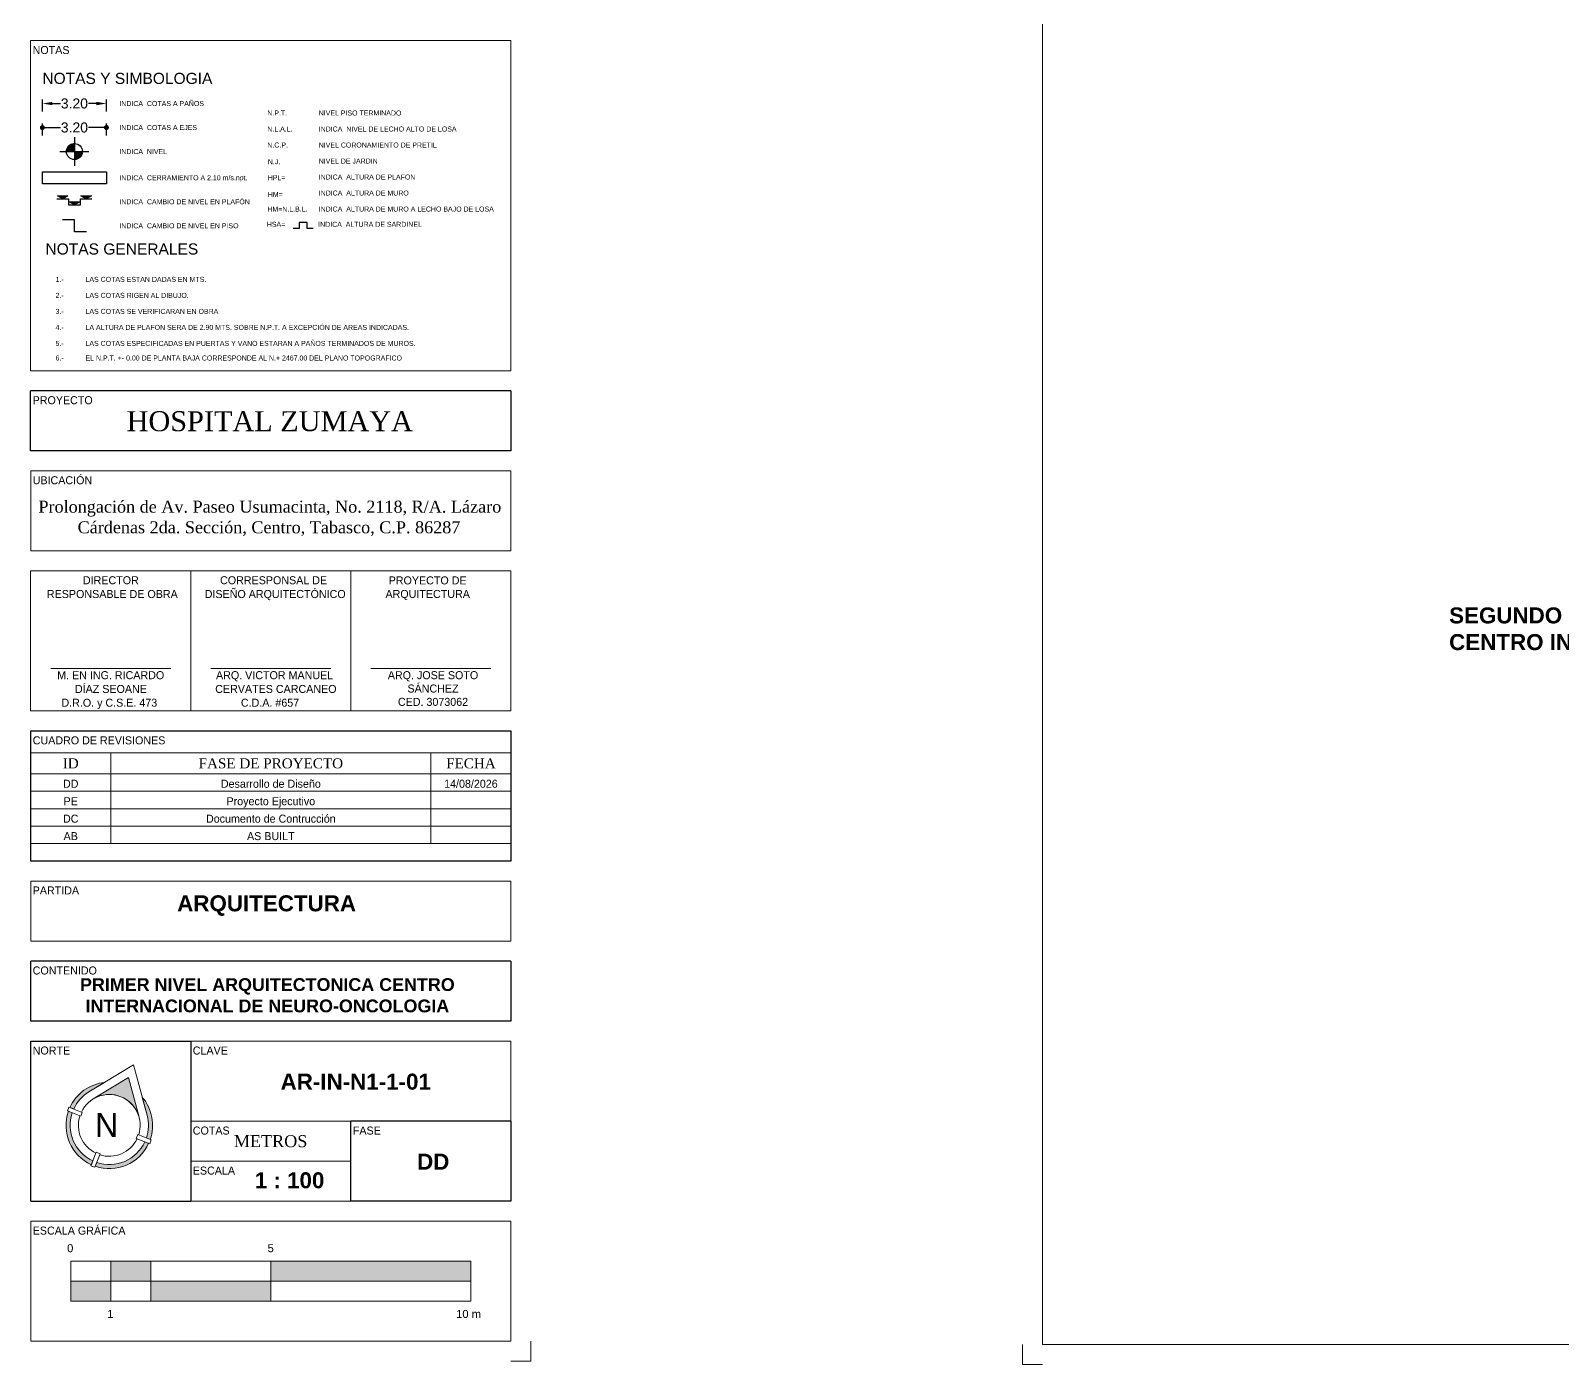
# Model space of a CAD drawing. Header units: metres. Extents: x -22 to 564, y 0 to 143.
# Drawn here: x 152.25 to 190.52, y 9.59 to 42.91 of the extents above; entities that cross this region are included whole.
import ezdxf
from ezdxf.enums import TextEntityAlignment as Align

# ---------------------------------------------------------------- set-up
doc = ezdxf.new("R2010")
doc.units = ezdxf.units.M
doc.layers.add('TEXTO', color=7, linetype='Continuous')
doc.layers.add('XREF PIE 1.100$0$TEXTO', color=7, linetype='Continuous')
for name, color, linetype, lineweight in [('XREF PIE 1.100$0$A-ANNO-NOTE', 7, 'Continuous', 9), ('XREF PIE 1.100$0$A-DETL-THIN', 7, 'Continuous', 9), ('XREF PIE 1.100$0$G-ANNO-SCHD', 7, 'Continuous', 9), ('XREF PIE 1.100$0$G-ANNO-TTLB', 7, 'Continuous', 9)]:
    doc.layers.add(name, color=color, linetype=linetype, lineweight=lineweight)
doc.styles.add('100 LOCALES 25', font='arial.ttf', dxfattribs={"height": 0.25})
doc.styles.add('100 SERVICIOS 40', font='arialbd.ttf', dxfattribs={"height": 0.4})
doc.styles.add('PIE 200 DE 120  NEW ADMON$0$COTAS', font='arial.ttf')
doc.styles.add('XREF PIE 1.100$0$100 SERVICIOS 40', font='arialbd.ttf', dxfattribs={"height": 0.4})
doc.styles.add('XREF PIE 1.100$0$Arial_1', font='arial.ttf', dxfattribs={"height": 0.002})
doc.styles.add('XREF PIE 1.100$0$Elephant', font='ELEPHNT.TTF', dxfattribs={"height": 0.006})
doc.styles.add('XREF PIE 1.100$0$Franklin Gothic Book', font='FRABK.TTF', dxfattribs={"height": 0.002})
doc.styles.add('XREF PIE 1.100$0$Times New Roman', font='times.ttf', dxfattribs={"height": 0.003})
doc.styles.add('XREF PIE 1.100$0$Times New Roman_1', font='times.ttf', dxfattribs={"height": 0.005})
doc.styles.add('XREF PIE 1.100$0$Times New Roman_3', font='times.ttf', dxfattribs={"height": 0.0025})
doc.dimstyles.new('PIE 200 DE 120  NEW ADMON$0$200 EJES', dxfattribs={"dimscale": 2, "dimtxt": 0.25, "dimasz": 0.125, "dimexe": 0.1, "dimexo": 0.1, "dimgap": 0.025, "dimtad": 0, "dimtih": 1, "dimtoh": 1, "dimzin": 1, "dimdsep": 46, "dimtxsty": 'PIE 200 DE 120  NEW ADMON$0$COTAS', "dimblk": 'PIE 200 DE 120  NEW ADMON$0$_DOT', "dimcen": 0.1, "dimclrd": 256, "dimclre": 256, "dimclrt": 7, "dimadec": 0, "dimazin": 1, "dimtfac": 1, "dimtofl": 0, "dimtmove": 2, "dimatfit": 3, "dimfxl": 1, "dimtolj": 1, "dimtzin": 1, "dimlwd": 25, "dimlwe": -1, "dimarcsym": 0})
doc.dimstyles.new('PIE 200 DE 120  NEW ADMON$0$200 FLECHAS', dxfattribs={"dimscale": 2, "dimtxt": 0.25, "dimasz": 0.25, "dimexe": 0.1, "dimexo": 0.1, "dimgap": 0.025, "dimtad": 0, "dimtih": 1, "dimtoh": 1, "dimzin": 1, "dimdsep": 46, "dimtxsty": 'PIE 200 DE 120  NEW ADMON$0$COTAS', "dimcen": 0.1, "dimclrd": 256, "dimclre": 256, "dimclrt": 7, "dimadec": 0, "dimazin": 1, "dimtfac": 1, "dimtofl": 0, "dimtmove": 2, "dimatfit": 3, "dimfxl": 1, "dimtolj": 1, "dimtzin": 1, "dimlwd": -1, "dimlwe": -1, "dimarcsym": 0})
pattern_1 = [(45, (-82.40619408692726, 58.6870524594226), (-0.008838834764831844, 0.008838834764831846), [])]

# ---------------------------------------------------------------- blocks, each defined once
blk = doc.blocks.new('XREF PIE 1.100$0$LE_GA_ESCSALAS GRÁFICAS - ESC_ 1 a 100-1336524-PLANTA GENERAL')
at = {"layer": 'XREF PIE 1.100$0$A-ANNO-NOTE'}
for points in [[(-0.02999999999999998, 1.565081397814083e-16), (-0.03999999999999997, 1.565081397814083e-16), (-0.03999999999999997, 0.00499999999999963), (-0.02999999999999998, 0.00499999999999963)], [(0.05000000000000004, 1.565081397814083e-16), (8.459899447643693e-18, 1.565081397814083e-16), (8.459899447643693e-18, 0.00499999999999963), (0.05000000000000004, 0.00499999999999963)], [(-0.03999999999999997, -0.00499999999999974), (-0.05, -0.00499999999999974), (-0.05, 1.565081397814083e-16), (-0.03999999999999997, 1.565081397814083e-16)], [(0, 1.565081397814083e-16), (0, -0.004999999999999802), (-0.02999999999999998, -0.004999999999999802), (-0.02999999999999998, 1.565081397814083e-16)]]:
    blk.add_hatch(color=256, dxfattribs=at).paths.add_polyline_path(points)
for p, q in [((-0.05, -0.004999999999999706), (-0.05, 0.004999999999999631)), ((-0.05, 0.00499999999999963), (0.05000000000000004, 0.00499999999999963)), ((-0.02999999999999998, 0.00499999999999963), (-0.03999999999999997, 0.00499999999999963)), ((-0.03999999999999997, 0.00499999999999963), (-0.03999999999999997, 1.565081397814083e-16)), ((-0.03999999999999997, 0.00499999999999963), (-0.03999999999999997, -0.00499999999999974)), ((-0.02999999999999998, 1.565081397814083e-16), (-0.02999999999999998, 0.00499999999999963)), ((-0.02999999999999998, 0.00499999999999963), (-0.02999999999999998, -0.004999999999999771)), ((0.05000000000000004, 0.00499999999999963), (8.459899447643693e-18, 0.00499999999999963)), ((8.459899447643693e-18, 0.00499999999999963), (8.459899447643693e-18, 1.565081397814083e-16)), ((6.630251852877616e-18, 0.00499999999999963), (6.630251852877616e-18, -0.004999999999999867)), ((0.05000000000000004, 1.565081397814083e-16), (0.05000000000000004, 0.00499999999999963)), ((0.05000000000000004, -0.00500000000000003), (0.05000000000000004, 0.00499999999999963)), ((-0.03999999999999997, 1.565081397814083e-16), (-0.05, 1.565081397814083e-16)), ((-0.05, 1.565081397814083e-16), (-0.05, -0.00499999999999974)), ((-0.05, 1.871717571838201e-16), (0.05000000000000004, -1.359336396074008e-16)), ((-0.03999999999999997, -0.00499999999999974), (-0.03999999999999997, 1.565081397814083e-16)), ((-0.03999999999999997, 1.565081397814083e-16), (-0.02999999999999998, 1.565081397814083e-16)), ((0, 1.565081397814083e-16), (-0.02999999999999998, 1.565081397814083e-16)), ((-0.02999999999999998, 1.565081397814083e-16), (-0.02999999999999998, -0.004999999999999802)), ((0, -0.004999999999999802), (0, 1.565081397814083e-16)), ((8.459899447643693e-18, 1.565081397814083e-16), (0.05000000000000004, 1.565081397814083e-16)), ((-0.05, -0.00499999999999974), (-0.03999999999999997, -0.00499999999999974)), ((0.05000000000000004, -0.00500000000000003), (-0.04999999999999999, -0.004999999999999706)), ((-0.02999999999999998, -0.004999999999999802), (0, -0.004999999999999802))]:
    blk.add_line(p, q, dxfattribs=at)
at = {"layer": 'XREF PIE 1.100$0$A-ANNO-NOTE', "char_height": 0.002, "attachment_point": 1, "style": 'XREF PIE 1.100$0$Arial_1'}
for s, insert, width in [('0', (-0.05090077869846426, 0.009257206871612873), 0.00192405), ('5', (-0.0008196995142351707, 0.009257206871612873), 0.00192405), ('1', (-0.04088677869846424, -0.007176581871612904), 0.00192405), ('10 m', (0.04630531428667543, -0.007176581871612872), 0.007696200000000002)]:
    blk.add_mtext(s, dxfattribs=dict(at, insert=insert, width=width))
blk = doc.blocks.new('*U7')
at = {"layer": 'XREF PIE 1.100$0$G-ANNO-TTLB'}
h = blk.add_hatch(color=256, dxfattribs=at)
edge = h.paths.add_edge_path()
edge.add_line((0.01553678146702081, 0.01007034670902462), (0.01515430493919123, 0.009112872152930912))
edge.add_arc((0.01963885951964722, 0.01895135951964553), 0.01081235697940516, 160.9544771982439, 245.4956719246867, ccw=False)
edge.add_line((0.009418375222706, 0.02247964014709995), (0.01037584977879968, 0.02209716361927042))
edge.add_arc((0.01963885951964722, 0.01895135951964553), 0.009782608695652341, 161.2420358712812, 245.2081132516498)
edge = h.paths.add_edge_path()
edge.add_line((0.02851987233026815, 0.01484928146701923), (0.02947734688636183, 0.01446680493918971))
edge.add_arc((0.01963885951964722, 0.01895135951964552), 0.01081235697940511, 250.954477198244, 335.4956719246877, ccw=False)
edge.add_line((0.01611057889219292, 0.008730875222704298), (0.01649305542002244, 0.009688349778798004))
edge.add_arc((0.01963885951964722, 0.01895135951964553), 0.009782608695652244, 251.2420358712816, 335.2081132516504)
edge = h.paths.add_edge_path()
edge.add_arc((0.01963885951964722, 0.01895135951964554), 0.01081235697940511, -19.045522801755226, 40.30373750406761, ccw=False)
edge.add_line((0.02985934381658845, 0.01542307889219136), (0.02890186926049471, 0.01580555542002089))
edge.add_arc((0.01963885951964722, 0.01895135951964553), 0.009782608695652287, 341.2420358712824, 375.0949722073096)
edge.add_line((0.02908392406475158, 0.02149894438203265), (0.0278846455530154, 0.02594521940829085))
edge = h.paths.add_edge_path()
edge.add_arc((0.01963885951964717, 0.01895135951964554), 0.009782608695652287, 121.3551769156216, 155.2081132516492)
edge.add_line((0.0107578467090263, 0.02305343757227206), (0.009800372152932668, 0.0234359141001016))
edge.add_arc((0.01963885951964722, 0.01895135951964553), 0.01081235697940513, 96.14641161886362, 155.4956719246866, ccw=False)
edge.add_line((0.01848118602104803, 0.0297015621000964), (0.0145485599791263, 0.02730529772147733))
edge = h.paths.add_edge_path()
edge.add_line((0.02441382114747997, 0.03090478393216629), (0.02709548942367696, 0.02096261072679319))
edge.add_arc((0.01963885951964717, 0.01895135951964547), 0.007723112128146547, 15.09497220730959, 121.355176915622)
edge.add_line((0.0156202019876569, 0.02554657388951269), (0.02441382114747997, 0.03090478393216629))
at = {"layer": 'XREF PIE 1.100$0$A-ANNO-NOTE'}
for p, q in [((0.02568714424823526, 0.03409236377550498), (0.01454855997912635, 0.02730529772147719)), ((0.02441382114747997, 0.03090478393216629), (0.0156202019876569, 0.02554657388951269)), ((0.02441382114747986, 0.03090478393216615), (0.01562020198765707, 0.02554657388951265)), ((0.02709548942367696, 0.02096261072679319), (0.02441382114747997, 0.03090478393216629)), ((0.02441382114747981, 0.03090478393216615), (0.02709548942367679, 0.02096261072679329)), ((0.02568714424823526, 0.03409236377550497), (0.02908392406475141, 0.0214989443820327)), ((0.0145485599791263, 0.02730529772147733), (0.01848118602104803, 0.0297015621000964)), ((0.009164834732584337, 0.02258092042207825), (0.00954683166281095, 0.0235371943750799)), ((0.009546831662810895, 0.0235371943750799), (0.01288996540250464, 0.02220173310700765)), ((0.009800372152932668, 0.0234359141001016), (0.0107578467090263, 0.02305343757227206)), ((0.0278846455530154, 0.02594521940829085), (0.02908392406475158, 0.02149894438203265)), ((0.01250796847227814, 0.02124545915400601), (0.009164834732584337, 0.02258092042207827)), ((0.01037584977879968, 0.02209716361927042), (0.009418375222706, 0.02247964014709995)), ((0.0128899654025047, 0.02220173310700765), (0.01250796847227809, 0.02124545915400601)), ((0.0267697505670163, 0.01665725988528521), (0.02638775363678969, 0.01570098593228356)), ((0.02638775363678975, 0.01570098593228356), (0.02973088737648349, 0.01436552466421134)), ((0.03011288430671016, 0.01532179861721299), (0.02676975056701636, 0.01665725988528521)), ((0.02890186926049471, 0.01580555542002089), (0.02985934381658845, 0.01542307889219136)), ((0.02973088737648349, 0.01436552466421134), (0.03011288430671016, 0.01532179861721299)), ((0.01505939836949777, 0.008875287310265316), (0.01639485963757004, 0.01221842104995909)), ((0.01735113359057161, 0.01183642411973249), (0.01601567232249934, 0.00849329038003871)), ((0.01639485963757004, 0.01221842104995909), (0.01735113359057167, 0.01183642411973248)), ((0.02947734688636183, 0.01446680493918971), (0.02851987233026815, 0.01484928146701923)), ((0.01601567232249934, 0.00849329038003871), (0.01505939836949771, 0.008875287310265323)), ((0.01515430493919123, 0.009112872152930912), (0.01553678146702081, 0.01007034670902462)), ((0.01649305542002244, 0.009688349778798004), (0.01611057889219292, 0.008730875222704298))]:
    blk.add_line(p, q, dxfattribs=at)
for centre, radius, start, end in [((0.01963885951964722, 0.01895135951964553), 0.01081235697940513, 96.14641161886316, 155.4956719246862), ((0.01963885951964717, 0.01895135951964554), 0.009782608695652287, 121.3551769156216, 155.2081132516492), ((0.01963885951964722, 0.01895135951964561), 0.007723112128146348, 68.2250745614663, 154.4025208321916), ((0.01963885951964717, 0.01895135951964547), 0.007723112128146547, 15.09497220730959, 121.355176915622), ((0.01963885951964717, 0.01895135951964557), 0.007723112128146436, 342.04762829074, 68.2250745614661), ((0.01963885951964722, 0.01895135951964554), 0.01081235697940511, 340.9544771982445, 40.30373750406726), ((0.01963885951964722, 0.01895135951964553), 0.01081235697940516, 160.9544771982436, 245.4956719246863), ((0.01963885951964722, 0.01895135951964553), 0.009782608695652341, 161.2420358712812, 245.2081132516498), ((0.01963885951964722, 0.01895135951964561), 0.007723112128146453, 162.0476282907397, 244.4025208321907), ((0.01963885951964722, 0.01895135951964553), 0.009782608695652287, 341.2420358712824, 15.0949722073096), ((0.01963885951964717, 0.0189513595196457), 0.00772311212814642, 252.0476282907397, 334.4025208321904), ((0.01963885951964722, 0.01895135951964552), 0.01081235697940511, 250.9544771982437, 335.4956719246874), ((0.01963885951964722, 0.01895135951964553), 0.009782608695652244, 251.2420358712816, 335.2081132516504)]:
    blk.add_arc(centre, radius, start, end, dxfattribs=at)
at = {"layer": 'XREF PIE 1.100$0$G-ANNO-TTLB', "lineweight": 20}
for q in [(0.03696887352998601, 0.03999999999999995), (0.04000000000000153, 0.03703385441804129)]:
    blk.add_line((0.04000000000000153, 0.03999999999999995), q, dxfattribs=at)
blk = doc.blocks.new('XREF PIE 1.100$0$ZUM-TB-XX-PP_PIE DE PLANO - ZUM_TB_PP_XX__PIE DE PLANO 90x60cm-1443826-PLANTA BAJA GENERAL')
at = {"layer": 'XREF PIE 1.100$0$G-ANNO-TTLB', "lineweight": 20}
for p, q in [((-0.4631999999999999, 0.005000000000007099), (-0.463199999999999, 0.595000000000007)), ((0.3067857411890014, 0.2475000000000061), (0.3067857411890015, 0.3300000000000057)), ((0.426785741189003, 0.3300000000000057), (0.3067857411890015, 0.3300000000000057)), ((0.4267857411890029, 0.2475000000000061), (0.426785741189003, 0.3300000000000057)), ((0.3067857411890014, 0.2475000000000061), (0.4267857411890029, 0.2475000000000061)), ((0.3017999999999985, 0.00500000000000589), (-0.4631999999999999, 0.005000000000007099))]:
    blk.add_line(p, q, dxfattribs=at)
at = {"layer": 'XREF PIE 1.100$0$G-ANNO-TTLB', "lineweight": 30}
for p, q in [((0.4267857411890029, 0.242500000000006), (0.3067857411890013, 0.2425000000000063)), ((0.3067857411890013, 0.2275000000000063), (0.3067857411890013, 0.2425000000000063)), ((0.4267857411890029, 0.242500000000006), (0.4267857411890029, 0.2275000000000061)), ((0.4267857411890029, 0.2275000000000061), (0.3067857411890013, 0.2275000000000063)), ((0.3068142588109962, 0.1250000000000056), (0.3068142588109962, 0.1575000000000057)), ((0.3068142588109962, 0.1575000000000057), (0.4268000000000002, 0.1575000000000057)), ((0.4268000000000002, 0.1575000000000057), (0.4268000000000002, 0.1250000000000057)), ((0.4268000000000002, 0.1250000000000057), (0.3068142588109963, 0.1250000000000057)), ((0.4268000000000002, 0.1000000000000057), (0.3067999999999986, 0.1000000000000059)), ((0.3067999999999986, 0.08500000000000589), (0.3067999999999986, 0.1000000000000059)), ((0.4268000000000002, 0.1000000000000057), (0.4268000000000002, 0.08500000000000568)), ((0.4268000000000002, 0.08500000000000568), (0.3067999999999986, 0.08500000000000589)), ((0.3067999999999985, 0.04000000000000588), (0.3067999999999986, 0.08000000000000589)), ((0.3067999999999986, 0.08000000000000589), (0.3468000000000001, 0.08000000000000576)), ((0.3468000000000001, 0.08000000000000582), (0.3468, 0.04000000000000582)), ((0.4268000000000001, 0.06000000000000569), (0.3868, 0.06000000000000582)), ((0.3868, 0.04000000000000575), (0.3868, 0.06000000000000582)), ((0.4268000000000001, 0.06000000000000569), (0.4268000000000001, 0.0400000000000057)), ((0.3067999999999985, 0.04000000000000588), (0.3468, 0.04000000000000575)), ((0.4268000000000001, 0.0400000000000057), (0.3868, 0.04000000000000582))]:
    blk.add_line(p, q, dxfattribs=at)
at = {"layer": 'XREF PIE 1.100$0$G-ANNO-TTLB', "lineweight": 13}
for p, q in [((0.3067999999999989, 0.222500000000006), (0.4268000000000003, 0.222500000000006)), ((0.3067999999999988, 0.202500000000006), (0.3067999999999989, 0.222500000000006)), ((0.4268000000000003, 0.202500000000006), (0.4268000000000003, 0.222500000000006)), ((0.3067999999999988, 0.202500000000006), (0.4268000000000003, 0.202500000000006)), ((0.3067857411890013, 0.1975000000000062), (0.3067857411890013, 0.1625000000000061)), ((0.4268000000000003, 0.197500000000006), (0.3067857411890013, 0.1975000000000062)), ((0.3468000000000003, 0.162500000000006), (0.3468000000000003, 0.1975000000000061)), ((0.3868000000000003, 0.162500000000006), (0.3868000000000003, 0.1975000000000061)), ((0.4268000000000002, 0.1625000000000059), (0.4268000000000003, 0.197500000000006)), ((0.4268000000000002, 0.1625000000000059), (0.3067857411890013, 0.1625000000000061)), ((0.4268000000000002, 0.1200000000000057), (0.3067999999999986, 0.1200000000000059)), ((0.3067999999999986, 0.1050000000000059), (0.3067999999999986, 0.1200000000000059)), ((0.4268000000000002, 0.1200000000000057), (0.4268000000000002, 0.1050000000000057)), ((0.4268000000000002, 0.1050000000000057), (0.3067999999999986, 0.1050000000000059)), ((0.4268000000000002, 0.08000000000000569), (0.3468000000000001, 0.08000000000000582)), ((0.4268000000000001, 0.06000000000000569), (0.4268000000000002, 0.08000000000000569)), ((0.3868, 0.06000000000000582), (0.3468000000000001, 0.06000000000000595)), ((0.3868, 0.05000000000000579), (0.3468, 0.05000000000000591)), ((0.3868, 0.04000000000000575), (0.3468, 0.04000000000000582)), ((0.3067999999999985, 0.005000000000005883), (0.3067999999999985, 0.03500000000000589)), ((0.4268, 0.03500000000000569), (0.3067999999999985, 0.03500000000000589)), ((0.4268, 0.005000000000005693), (0.4268, 0.03500000000000569)), ((0.4268, 0.005000000000005693), (0.3067999999999985, 0.005000000000005883))]:
    blk.add_line(p, q, dxfattribs=at)
at = {"layer": 'XREF PIE 1.100$0$G-ANNO-TTLB'}
for p, q in [((0.3118000000000011, 0.1731250000000061), (0.3418000000000012, 0.173125000000006)), ((0.3817999999999995, 0.1731250000000059), (0.3517999999999995, 0.1731250000000059)), ((0.3918000000000011, 0.1731250000000059), (0.4218000000000011, 0.1731250000000058)), ((-0.4681999999999977, 0.005000000000002818), (-0.4681999999999977, 5.685052428816562e-15)), ((0.4317999999999974, 0.005000000000001368), (0.4317999999999973, 5.685052428816562e-15)), ((-0.468199999999999, 1.374627971102181e-15), (-0.4631999999999981, 1.406578138234371e-15)), ((0.4318, -7.63863883365946e-17), (0.4267999999999977, -2.831383943284675e-17))]:
    blk.add_line(p, q, dxfattribs=at)
at = {"layer": 'XREF PIE 1.100$0$G-ANNO-TTLB', "attachment_point": 1}
for s, insert, char_height, width, style in [('NOTAS', (0.3072857651494122, 0.3286557608209306), 0.002, 0.0104219375, 'XREF PIE 1.100$0$Franklin Gothic Book'), ('PROYECTO', (0.3072857651494119, 0.2411557608209311), 0.002, 0.01643459375, 'XREF PIE 1.100$0$Franklin Gothic Book'), ('UBICACIÓN', (0.3073000239604095, 0.2211557608209308), 0.002, 0.0168354375, 'XREF PIE 1.100$0$Franklin Gothic Book'), ('Prolongación de Av. Paseo Usumacinta, No. 2118, R/A. Lázaro ', (0.3087339663368805, 0.2150543814292333), 0.003, 0.1412573375, 'XREF PIE 1.100$0$Times New Roman'), ('Cárdenas 2da. Sección, Centro, Tabasco, C.P. 86287 ', (0.3185235496702139, 0.2098950064292333), 0.003, 0.1181687375, 'XREF PIE 1.100$0$Times New Roman'), ('DIRECTOR ', (0.3198477954904833, 0.1961632558539362), 0.002, 0.0166751, 'XREF PIE 1.100$0$Franklin Gothic Book'), ('CORRESPONSAL DE ', (0.3541202795263794, 0.1961632558539362), 0.002, 0.03142615, 'XREF PIE 1.100$0$Franklin Gothic Book'), ('RESPONSABLE DE OBRA ', (0.3108519621571499, 0.1927236725206029), 0.002, 0.03848099999999999, 'XREF PIE 1.100$0$Franklin Gothic Book'), ('DISEÑO ARQUITECTÓNICO', (0.350283821193046, 0.1927236725206029), 0.002, 0.03976370000000001, 'XREF PIE 1.100$0$Franklin Gothic Book'), ('M. EN ING. RICARDO ', (0.3134224066570647, 0.1724424405084308), 0.002, 0.03150631875, 'XREF PIE 1.100$0$Franklin Gothic Book'), ('ARQ. VICTOR MANUEL ', (0.3531062266043453, 0.1724424405084307), 0.002, 0.03375104375, 'XREF PIE 1.100$0$Franklin Gothic Book'), ('DÍAZ SEOANE', (0.3178541774903981, 0.1690028571750975), 0.002, 0.02052320000000001, 'XREF PIE 1.100$0$Franklin Gothic Book'), ('CERVATES CARCANEO', (0.3529077891043453, 0.1690028571750974), 0.002, 0.03383121250000001, 'XREF PIE 1.100$0$Franklin Gothic Book'), ('D.R.O. y C.S.E. 473', (0.3144807399903981, 0.1655632738417641), 0.002, 0.0287004125, 'XREF PIE 1.100$0$Franklin Gothic Book'), ('C.D.A. #657', (0.3593239349376786, 0.165563273841764), 0.002, 0.01819830625, 'XREF PIE 1.100$0$Franklin Gothic Book'), ('CUADRO DE REVISIONES', (0.3073142827714067, 0.1561557608209305), 0.002, 0.03783965, 'XREF PIE 1.100$0$Franklin Gothic Book'), ('PARTIDA', (0.3073000239604092, 0.1186557608209307), 0.002, 0.01306750625, 'XREF PIE 1.100$0$Franklin Gothic Book'), ('CONTENIDO', (0.3073000239604092, 0.09865576082093072), 0.002, 0.01835864375, 'XREF PIE 1.100$0$Franklin Gothic Book'), ('NORTE', (0.3073000239604092, 0.07865576082093073), 0.002, 0.01066244375, 'XREF PIE 1.100$0$Franklin Gothic Book'), ('CLAVE', (0.3473000239604107, 0.07865576082093075), 0.002, 0.009700418749999998, 'XREF PIE 1.100$0$Franklin Gothic Book'), ('N', (0.3228923334843001, 0.06203282719784678), 0.006, 0.00905906875, 'XREF PIE 1.100$0$Elephant'), ('COTAS', (0.3473000239604107, 0.05865576082093079), 0.002, 0.0101012625, 'XREF PIE 1.100$0$Franklin Gothic Book'), ('FASE', (0.3873000239604107, 0.05865576082093066), 0.002, 0.0078565375, 'XREF PIE 1.100$0$Franklin Gothic Book'), ('METROS', (0.3575527075023855, 0.05650874173956524), 0.003, 0.02236708125, 'XREF PIE 1.100$0$Times New Roman'), ('ESCALA', (0.3473000239604107, 0.04865576082093076), 0.002, 0.01178480625, 'XREF PIE 1.100$0$Franklin Gothic Book'), ('ESCALA GRÁFICA', (0.3073000239604092, 0.03365576082093069), 0.002, 0.02589450625, 'XREF PIE 1.100$0$Franklin Gothic Book')]:
    blk.add_mtext(s, dxfattribs=dict(at, insert=insert, char_height=char_height, width=width, style=style))
at = {"layer": 'XREF PIE 1.100$0$G-ANNO-TTLB', "insert": (0.3307699150620256, 0.2374126490043427), "char_height": 0.005, "width": 0.08722360000000001, "attachment_point": 1, "style": 'XREF PIE 1.100$0$Times New Roman_1', "bg_fill": 3, "box_fill_scale": 1.25, "bg_fill_color": 256, "bg_fill_true_color": 13158600, "bg_fill_transparency": 0}
blk.add_mtext('HOSPITAL ZUMAYA', dxfattribs=at)
blk = doc.blocks.new('*D18')
at = {"layer": 'TEXTO', "transparency": 16777216}
for p, q in [((153.1286852375021, 32.12861894296728), (153.1286852375021, 32.72861894296764)), ((153.6286852375021, 32.52861894296764), (154.0303223452782, 32.52861894296764)), ((155.8286852375019, 32.52861894296764), (155.4270481297257, 32.52861894296764)), ((156.3286852375019, 32.12861894296773), (156.3286852375019, 32.72861894296764))]:
    blk.add_line(p, q, dxfattribs=at)
for points in [[(153.6286852375021, 32.61195227630098), (153.6286852375021, 32.4452856096343), (153.1286852375021, 32.52861894296764)], [(155.8286852375019, 32.61195227630098), (155.8286852375019, 32.4452856096343), (156.3286852375019, 32.52861894296764)]]:
    blk.add_solid(points, dxfattribs=at)
at = {"layer": 'TEXTO', "color": 7, "transparency": 16777216, "insert": (154.728685237502, 32.52861894296764), "char_height": 0.5, "attachment_point": 5, "style": 'PIE 200 DE 120  NEW ADMON$0$COTAS'}
blk.add_mtext('\\A1;3.20', dxfattribs=at)
blk = doc.blocks.new('PIE 200 DE 120  NEW ADMON$0$_DOT')
at = {"color": 0, "linetype": 'ByBlock', "lineweight": -2}
blk.add_line((-0.5, 0), (-1, 0), dxfattribs=at)
at = {"color": 0, "linetype": 'ByBlock', "lineweight": -2, "const_width": 0.5}
blk.add_lwpolyline([(-0.25, 0, 1), (0.25, 0, 1)], format="xyb", close=True, dxfattribs=at)
blk = doc.blocks.new('*D19')
at = {"layer": 'TEXTO', "transparency": 16777216}
for p, q in [((153.1286852375021, 30.92861894296746), (153.1286852375021, 31.52861894296737)), ((156.3286852375019, 30.92861894296746), (156.3286852375019, 31.52861894296737))]:
    blk.add_line(p, q, dxfattribs=at)
at = {"layer": 'TEXTO', "lineweight": 25, "transparency": 16777216}
for p, q in [((153.3786852375021, 31.32861894296737), (154.0303223452782, 31.32861894296737)), ((156.0786852375019, 31.32861894296737), (155.4270481297257, 31.32861894296737))]:
    blk.add_line(p, q, dxfattribs=at)
at = {"layer": 'TEXTO', "lineweight": 25, "transparency": 16777216, "xscale": 0.25, "yscale": 0.25, "zscale": 0.25, "rotation": 180}
blk.add_blockref('PIE 200 DE 120  NEW ADMON$0$_DOT', (153.1286852375021, 31.32861894296737), dxfattribs=at)
at = {"layer": 'TEXTO', "lineweight": 25, "transparency": 16777216, "xscale": 0.25, "yscale": 0.25, "zscale": 0.25}
blk.add_blockref('PIE 200 DE 120  NEW ADMON$0$_DOT', (156.3286852375019, 31.32861894296737), dxfattribs=at)
at = {"layer": 'TEXTO', "color": 7, "transparency": 16777216, "insert": (154.728685237502, 31.32861894296737), "char_height": 0.5, "attachment_point": 5, "style": 'PIE 200 DE 120  NEW ADMON$0$COTAS'}
blk.add_mtext('\\A1;3.20', dxfattribs=at)
blk = doc.blocks.new('PIE 200 DE 120  NEW ADMON$0$NIVEL')
at = {"lineweight": 5}
h = blk.add_hatch(dxfattribs=at)
h.set_pattern_fill('ANSI31', color=256, scale=0.1, style=0)
h.set_pattern_definition(pattern_1)
h.paths.add_polyline_path([(-1.4210854715202e-14, 7.105427357601002e-15), (0, 0.25, 0.4142135623730951), (-0.25, 0)])
h = blk.add_hatch(dxfattribs=at)
h.set_pattern_fill('ANSI31', color=256, scale=0.1, style=0)
h.set_pattern_definition(pattern_1)
h.paths.add_polyline_path([(0, 7.105427357601002e-15), (0, -0.25, 0.4142135623730951), (0.25, 0)])
for p, q in [((-0.4500000000000028, 0), (0.4500000000000028, 0)), ((0, 0.4500000000000028), (0, -0.4500000000000028))]:
    blk.add_line(p, q)
blk.add_circle((0, 0), 0.25)
blk = doc.blocks.new('PIE 200 DE 120  NEW ADMON$0$NIV-PLAF')
h = blk.add_hatch()
h.set_pattern_fill('ANSI31', color=256, scale=0.003, style=0)
h.set_pattern_definition([(45, (-103.239568664888, -121.2460235652925), (-0.006735192090801864, 0.006735192090801865), [])])
h.paths.add_polyline_path([(-0.03800000000001091, 0.1552500000000236), (-0.03800000000001091, 0.287050000000022), (0, 0.2211499999999944)])
h = blk.add_hatch()
h.set_pattern_fill('ANSI31', color=256, scale=0.003, style=0)
h.set_pattern_definition([(45, (-103.165568664888, -121.3921735652925), (-0.006735192090801864, 0.006735192090801865), [])])
h.paths.add_polyline_path([(0.03599999999994452, 0.009100000000046293), (0.03599999999994452, 0.1409000000000447), (0.07399999999995543, 0.07500000000001705)])
h = blk.add_hatch()
h.set_pattern_fill('ANSI31', color=256, scale=0.003, style=0)
h.set_pattern_definition([(45, (-103.239568664888, -121.5383235652925), (-0.006735192090801864, 0.006735192090801865), [])])
h.paths.add_polyline_path([(-0.03800000000001091, -0.1370499999999737), (-0.03800000000001091, -0.00524999999997533), (0, -0.07115000000000293)])
for points in [[(-0.03800000000001091, 0.1552500000000236), (-0.03800000000001091, 0.287050000000022), (0, 0.2211499999999944), (-0.03800000000001091, 0.1552500000000236)], [(0, -0.1423000000000059), (1.4210854715202e-14, 0), (0.07399999999995543, 0), (0.07399999999995543, 0.1500000000000199), (0, 0.1500000000000199), (0, 0.2922999999999831)], [(0.03599999999994452, 0.009100000000046293), (0.03599999999994452, 0.1409000000000447), (0.07399999999995543, 0.07500000000001705), (0.03599999999994452, 0.009100000000046293)], [(-0.03800000000001091, -0.1370499999999737), (-0.03800000000001091, -0.00524999999997533), (0, -0.07115000000000293), (-0.03800000000001091, -0.1370499999999737)]]:
    blk.add_lwpolyline(points)
blk = doc.blocks.new('SIMBOLOGIA')
at = {"layer": 'TEXTO'}
blk.add_lwpolyline([(156.3286852375019, 28.51830966457426), (153.1286852375021, 28.51830966457426), (153.1286852375021, 29.11830966457417), (156.3286852375019, 29.11830966457417)], close=True, dxfattribs=at)
for points in [[(155.3286852375019, 26.11830966457417), (154.7286852375015, 26.11830966457417), (154.7286852375015, 26.71830966457408), (154.1286852375021, 26.71830966457408)], [(166.6592679244726, 26.27688007559399), (166.3592679244733, 26.27688007559399), (166.3592679244733, 26.57688007559417), (165.9592679244728, 26.57688007559417), (165.9592679244728, 26.27688007559399), (165.6592679244726, 26.27688007559399)]]:
    blk.add_lwpolyline(points, dxfattribs=at)
at = {"layer": 'TEXTO', "xscale": 1.59999999999991, "yscale": 1.59999999999991, "zscale": 1.59999999999991}
blk.add_blockref('PIE 200 DE 120  NEW ADMON$0$NIVEL', (154.7286852375015, 30.128618942968), dxfattribs=at)
at = {"layer": 'TEXTO', "xscale": 4.000000000000003, "yscale": 4.000000000000003, "zscale": 4.000000000000003, "rotation": 270}
blk.add_blockref('PIE 200 DE 120  NEW ADMON$0$NIV-PLAF', (154.4286852375013, 27.76630966457385), dxfattribs=at)
at = {"layer": 'TEXTO', "style": '100 LOCALES 25'}
for s, height, p in [('NOTAS Y SIMBOLOGIA', 0.5556095137296502, (153.1286852375021, 33.78564807098029)), ('INDICA  COTAS A PAÑOS', 0.25, (156.9756501875929, 32.52861894296764)), ('N.P.T.', 0.25, (164.3704038827613, 32.05541148668643)), ('NIVEL PISO TERMINADO', 0.25, (166.9376650831312, 32.05541148668643)), ('INDICA  COTAS A EJES', 0.25, (156.9756501875929, 31.32861894296737)), ('INDICA  NIVEL DE LECHO ALTO DE LOSA ', 0.25, (166.9376650831312, 31.25541148668579)), ('N.L.A.L.', 0.25, (164.3704038827613, 31.25541148668579)), ('INDICA  NIVEL', 0.25, (156.9756501875929, 30.128618942968)), ('N.C.P.', 0.25, (164.3704038827613, 30.45541148668652)), ('NIVEL CORONAMIENTO DE PRETIL', 0.25, (166.9376650831312, 30.45541148668652)), ('N.J.', 0.25, (164.3925508224687, 29.62239230287386)), ('NIVEL DE JARDIN', 0.25, (166.9376650831312, 29.65541148668725)), ('INDICA  CERRAMIENTO A 2.10 m/s.npt.', 0.25, (156.9756501875929, 28.81830966457399)), ('HPL=', 0.25, (164.3925508224687, 28.82239230287458)), ('INDICA  ALTURA DE PLAFON ', 0.25, (166.9376650831312, 28.85541148668798)), ('INDICA  CAMBIO DE NIVEL EN PLAFÓN', 0.25, (156.9756501875929, 27.61830966457417)), ('HM=', 0.25, (164.3925508224687, 27.98593174283004)), ('INDICA  ALTURA DE MURO ', 0.25, (166.9376650831312, 28.0554114866887)), ('HM=N.L.B.L.', 0.25, (164.3704038827613, 27.25541148668943)), ('INDICA  ALTURA DE MURO A LECHO BAJO DE LOSA ', 0.25, (166.9376650831312, 27.25541148668943)), ('INDICA  CAMBIO DE NIVEL EN PISO', 0.25, (156.9756501875929, 26.4183096645739)), ('HSA=', 0.25, (164.3440630113267, 26.49187204673543)), ('INDICA  ALTURA DE SARDINEL', 0.25, (166.9113242116967, 26.49187204673543)), ('NOTAS GENERALES', 0.5556095137296502, (153.2838499573597, 25.2596723613542)), ('LAS COTAS ESTAN DADAS EN MTS.', 0.25, (155.2838499573597, 23.74125520863617)), ('LAS COTAS RIGEN AL DIBUJO.', 0.25, (155.2838499573597, 22.9412552086369)), ('LAS COTAS SE VERIFICARAN EN OBRA', 0.25, (155.2838499573597, 22.14125520863626)), ('LA ALTURA DE PLAFON SERA DE 2.90 MTS. SOBRE N.P.T. A EXCEPCIÓN DE AREAS INDICADAS.', 0.25, (155.2838499573597, 21.34125520863654)), ('LAS COTAS ESPECIFICADAS EN PUERTAS Y VANO ESTARAN A PAÑOS TERMINADOS DE MUROS.', 0.25, (155.2838499573597, 20.54125520863635)), ('EL N.P.T. +- 0.00 DE PLANTA BAJA CORRESPONDE AL N.+ 2467.00 DEL PLANO TOPOGRAFICO', 0.25, (155.2838499573598, 19.81135042054317))]:
    blk.add_text(s, height=height, dxfattribs=at).set_placement(p, align=Align.MIDDLE_LEFT)
for s, p in [('1.-', (154.1948637403809, 23.74125520863617)), ('2.-', (154.1948637403809, 22.9412552086369)), ('3.-', (154.1948637403809, 22.14125520863626)), ('4.-', (154.1948637403809, 21.34125520863654)), ('5.-', (154.1948637403809, 20.54125520863635)), ('6.-', (154.194863740381, 19.81135042054317))]:
    blk.add_text(s, height=0.25, dxfattribs=at).set_placement(p, align=Align.MIDDLE_RIGHT)
at = {"layer": 'TEXTO'}
for base, p1, p2, dimstyle, picture, middle in [((156.3286852375019, 32.52861894296764), (153.1286852375021, 31.92861894296728), (156.3286852375019, 31.92861894296773), 'PIE 200 DE 120  NEW ADMON$0$200 FLECHAS', '*D18', (154.728685237502, 32.52861894296764)), ((156.3286852375019, 31.32861894296737), (153.1286852375021, 30.72861894296746), (156.3286852375019, 30.72861894296746), 'PIE 200 DE 120  NEW ADMON$0$200 EJES', '*D19', (154.728685237502, 31.32861894296737))]:
    dim = blk.add_linear_dim(base=base, p1=p1, p2=p2, dimstyle=dimstyle, dxfattribs=at)
    dim.commit()
    dim.dimension.update_dxf_attribs({"geometry": picture, "text_midpoint": middle})

msp = doc.modelspace()

# ---------------------------------------------------------------- block references
at = {"xscale": 99.99999999999999, "yscale": 99.99999999999999, "zscale": 99.99999999999999}
msp.add_blockref('*U7', (152.2467066854408, 13.66191781206382), dxfattribs=at)
at = {"layer": 'XREF PIE 1.100$0$A-ANNO-NOTE', "xscale": 99.99999999999999, "yscale": 99.99999999999999, "zscale": 99.99999999999999}
msp.add_blockref('XREF PIE 1.100$0$LE_GA_ESCSALAS GRÁFICAS - ESC_ 1 a 100-1336524-PLANTA GENERAL', (158.2467066854425, 11.66191781206376), dxfattribs=at)
at = {"layer": 'XREF PIE 1.100$0$G-ANNO-TTLB', "xscale": 100.0000000000004, "yscale": 100.0000000000004, "zscale": 100.0000000000004}
msp.add_blockref('XREF PIE 1.100$0$ZUM-TB-XX-PP_PIE DE PLANO - ZUM_TB_PP_XX__PIE DE PLANO 90x60cm-1443826-PLANTA BAJA GENERAL', (223.8472514579344, 9.585099354507001), dxfattribs=at)

# ---------------------------------------------------------------- texts
at = {"layer": 'XREF PIE 1.100$0$TEXTO', "attachment_point": 5, "style": 'XREF PIE 1.100$0$100 SERVICIOS 40'}
for s, insert, char_height, width in [('\\pxqc;ARQUITECTURA', (158.1412733742994, 21.04835405546833), 0.4, 11.26477156328986), ('\\pxqc;PRIMER NIVEL ARQUITECTONICA CENTRO INTERNACIONAL DE NEURO-ONCOLOGIA', (158.16017811776, 18.80620555090796), 0.3200000000000001, 10.36875837065031), ('\\pxqc;AR-IN-N1-1-01', (160.368586261603, 16.64680304721368), 0.4, 7.128875671342826), ('\\pxqc;DD', (162.3049122982908, 14.64957341846316), 0.4, 1.400557852851989), ('\\pxqc; 1 : 100', (158.6374563043499, 14.18206839334781), 0.4, 1.977066986355169)]:
    msp.add_mtext(s, dxfattribs=dict(at, insert=insert, char_height=char_height, width=width))

# ---------------------------------------------------------------- next in the draw order: block references
at = {"layer": 'XREF PIE 1.100$0$G-ANNO-TTLB', "xscale": 100.0000000000004, "yscale": 100.0000000000004, "zscale": 100.0000000000004}
msp.add_blockref('XREF PIE 1.100$0$ZUM-TB-XX-PP_PIE DE PLANO - ZUM_TB_PP_XX__PIE DE PLANO 90x60cm-1443826-PLANTA BAJA GENERAL', (121.566706685443, 9.661917812063443), dxfattribs=at)

# ---------------------------------------------------------------- next in the draw order: texts
at = {"layer": 'TEXTO', "insert": (187.6885182384148, 28.49989615827747), "char_height": 0.4, "width": 13.88115607984361, "attachment_point": 1, "style": '100 SERVICIOS 40'}
msp.add_mtext('SEGUNDO NIVEL ARQUITECTONICA\\PCENTRO INTERNACIONAL DE NEURO-ONCOLOGIA', dxfattribs=at)

# ---------------------------------------------------------------- next in the draw order: linework, layer by layer
at = {"layer": 'XREF PIE 1.100$0$A-DETL-THIN'}
for p, q in [((154.2452850546382, 24.86336350498772), (152.2481325665427, 24.86336350498772)), ((152.2481325665427, 24.86336350498772), (152.2481325665427, 24.34212005981625)), ((162.2488640249637, 24.86336350498772), (154.2452850546382, 24.86336350498772)), ((154.2452850546382, 24.86336350498772), (154.2452850546382, 24.34212005981625)), ((164.2444876037638, 24.86336350498772), (162.2488640249637, 24.86336350498772)), ((162.2488640249637, 24.86336350498772), (162.2488640249637, 24.34212005981625)), ((164.2444876037638, 24.86336350498772), (164.2444876037638, 24.34212005981625)), ((154.2452850546382, 24.34212005981625), (152.2481325665427, 24.34212005981625)), ((152.2481325665427, 24.34212005981625), (152.2481325665427, 23.90607961026581)), ((162.2488640249637, 24.34212005981625), (154.2452850546382, 24.34212005981625)), ((154.2452850546382, 24.34212005981625), (154.2452850546382, 23.90607961026581)), ((164.2444876037638, 24.34212005981625), (162.2488640249637, 24.34212005981625)), ((162.2488640249637, 24.34212005981625), (162.2488640249637, 23.90607961026581)), ((164.2444876037638, 24.34212005981625), (164.2444876037638, 23.90607961026581)), ((154.2452850546382, 23.90607961026581), (152.2481325665427, 23.90607961026581)), ((152.2481325665427, 23.90607961026581), (152.2481325665427, 23.47003916071537)), ((162.2488640249637, 23.90607961026581), (154.2452850546382, 23.90607961026581)), ((154.2452850546382, 23.90607961026581), (154.2452850546382, 23.47003916071537)), ((164.2444876037638, 23.90607961026581), (162.2488640249637, 23.90607961026581)), ((162.2488640249637, 23.90607961026581), (162.2488640249637, 23.47003916071537)), ((164.2444876037638, 23.90607961026581), (164.2444876037638, 23.47003916071537)), ((154.2452850546382, 23.47003916071537), (152.2481325665427, 23.47003916071537)), ((152.2481325665427, 23.47003916071537), (152.2481325665427, 23.03399871116493)), ((162.2488640249637, 23.47003916071537), (154.2452850546382, 23.47003916071537)), ((154.2452850546382, 23.47003916071537), (154.2452850546382, 23.03399871116493)), ((164.2444876037638, 23.47003916071537), (162.2488640249637, 23.47003916071537)), ((162.2488640249637, 23.47003916071537), (162.2488640249637, 23.03399871116493)), ((164.2444876037638, 23.47003916071537), (164.2444876037638, 23.03399871116493)), ((154.2452850546382, 23.03399871116493), (152.2481325665427, 23.03399871116493)), ((152.2481325665427, 23.03399871116493), (152.2481325665427, 22.5979582616145)), ((162.2488640249637, 23.03399871116493), (154.2452850546382, 23.03399871116493)), ((154.2452850546382, 23.03399871116493), (154.2452850546382, 22.5979582616145)), ((164.2444876037638, 23.03399871116493), (162.2488640249637, 23.03399871116493)), ((162.2488640249637, 23.03399871116493), (162.2488640249637, 22.5979582616145)), ((164.2444876037638, 23.03399871116493), (164.2444876037638, 22.5979582616145)), ((154.2452850546382, 22.59795826161449), (152.2481325665427, 22.59795826161449)), ((162.2488640249637, 22.59795826161449), (154.2452850546382, 22.59795826161449)), ((164.2444876037638, 22.59795826161449), (162.2488640249637, 22.59795826161449))]:
    msp.add_line(p, q, dxfattribs=at)

# ---------------------------------------------------------------- next in the draw order: block references
at = {"xscale": 0.5, "yscale": 0.5, "zscale": 0.5}
msp.add_blockref('SIMBOLOGIA', (75.97429638466768, 24.82610119745752), dxfattribs=at)

# ---------------------------------------------------------------- next in the draw order: texts
at = {"layer": 'XREF PIE 1.100$0$G-ANNO-SCHD', "attachment_point": 2}
for s, insert, char_height, width, line_spacing_factor, style in [('ID', (153.2467088105905, 24.72830851403686), 0.250000000000001, 0.4742380216383327, 1.029792565780314, 'XREF PIE 1.100$0$Times New Roman_3'), ('FASE DE PROYECTO', (158.2470745398009, 24.72830851403686), 0.250000000000001, 4.28698608964453, 1.029792565780314, 'XREF PIE 1.100$0$Times New Roman_3'), ('FECHA', (163.2466758143638, 24.72830851403686), 0.250000000000001, 1.469823802163839, 1.029792565780314, 'XREF PIE 1.100$0$Times New Roman_3'), ('DD', (153.2467088105905, 24.19305543595527), 0.2000000000000008, 0.4662875942426337, 1.12812134865131, 'XREF PIE 1.100$0$Franklin Gothic Book'), ('Desarrollo de Diseño', (158.2470745398009, 24.19305543595527), 0.2000000000000008, 3.153708567512007, 1.12812134865131, 'XREF PIE 1.100$0$Franklin Gothic Book'), ('14/08/2026', (163.2466758143638, 24.19305543595527), 0.2000000000000008, 2.010551884852647, 1.12812134865131, 'XREF PIE 1.100$0$Franklin Gothic Book'), ('PE', (153.2467088105905, 23.75701498640483), 0.2000000000000008, 0.3960937628512696, 1.12812134865131, 'XREF PIE 1.100$0$Franklin Gothic Book'), ('Proyecto Ejecutivo', (158.2470745398009, 23.75701498640483), 0.2000000000000008, 2.755107882111046, 1.12812134865131, 'XREF PIE 1.100$0$Franklin Gothic Book'), ('DC', (153.2467088105905, 23.32097453685439), 0.2000000000000008, 0.441218368745718, 1.12812134865131, 'XREF PIE 1.100$0$Franklin Gothic Book'), ('Documento de Contrucción', (158.2470745398009, 23.32097453685439), 0.2000000000000008, 4.116366826593574, 1.12812134865131, 'XREF PIE 1.100$0$Franklin Gothic Book'), ('AB', (153.2467088105905, 22.88493408730396), 0.2000000000000008, 0.4086283755997275, 1.12812134865131, 'XREF PIE 1.100$0$Franklin Gothic Book'), ('AS BUILT', (158.2470745398009, 22.88493408730396), 0.2000000000000008, 1.358752021932836, 1.12812134865131, 'XREF PIE 1.100$0$Franklin Gothic Book')]:
    msp.add_mtext(s, dxfattribs=dict(at, insert=insert, char_height=char_height, width=width, line_spacing_factor=line_spacing_factor, style=style))
at = {"layer": 'XREF PIE 1.100$0$G-ANNO-TTLB', "char_height": 0.2000000000000008, "width": 2.529050083016136, "attachment_point": 2, "style": 'XREF PIE 1.100$0$Franklin Gothic Book'}
for s, insert in [('\\pxqc;PROYECTO DE', (162.1647411089758, 29.2745098708968)), ('\\pxqc;ARQUITECTURA', (162.1662624631424, 28.93543932648841)), ('ARQ. JOSE SOTO SÁNCHEZ\\PCED. 3073062 ', (162.2995924701743, 26.90616186290658))]:
    msp.add_mtext(s, dxfattribs=dict(at, insert=insert))

doc.saveas('drawing.dxf')
